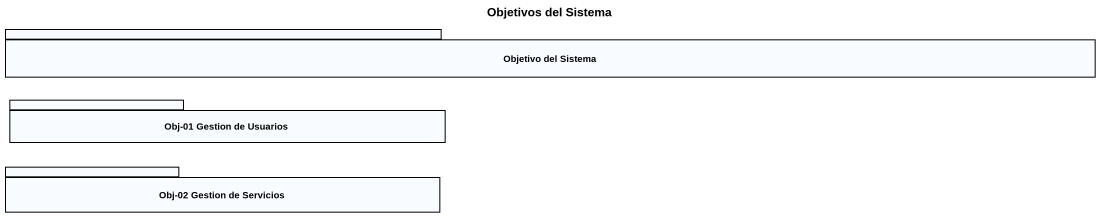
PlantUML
@startuml
title Objetivos del Sistema
package "Objetivo del Sistema" as Objetivo_del_Sistema {
}
package "Obj-01 Gestion de Usuarios" as Obj_01_Gestion_de_Usuarios {
}
package "Obj-02 Gestion de Servicios" as Obj_02_Gestion_de_Servicios {
}
@enduml
